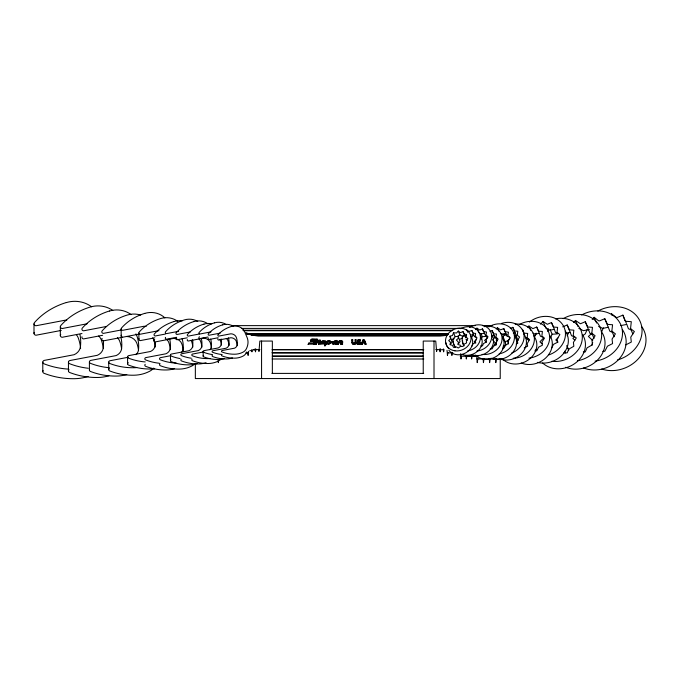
<?xml version="1.0" encoding="UTF-8"?>
<svg xmlns="http://www.w3.org/2000/svg" width="680" height="680" viewBox="0 0 680 680"><rect width="100%" height="100%" fill="white"/><g stroke="black" fill="none" stroke-linecap="round" stroke-linejoin="round"><path stroke-width="1.02" d="M356.048 342.278L355.776 343.672A1.564 1.351 0 0 1 355.207 344.173L352.648 344.165L351.815 342.278M355.13 342.21C355.691 344.216 352.172 344.216 352.733 342.21M218.518 360.561L218.348 362.618L218.017 360.561M248.472 351.322L248.132 355.427L247.63 352.35M252.127 349.877L251.965 351.841L251.651 349.877M255.748 348.899L255.51 351.841L255.025 348.899M360.672 342.788L360.638 343.12A1.317 1.139 0 0 1 360.094 343.825L357.085 343.893M359.72 342.822L358.972 343.723L357.085 343.485M436.942 349.367L436.602 351.441L435.752 341.062L423.232 341.062L423.232 373.397M440.563 348.899L440.079 351.841L439.833 348.899M443.938 349.877L443.615 351.841L443.377 348.899M447.958 352.35L447.448 355.427L447.032 350.302M452.379 352.35L451.868 355.427L451.622 352.35M461.508 356.031L461.014 359.023L460.581 353.736M466.812 356.031L466.318 359.023L466.063 355.852M472.124 356.031L471.631 359.023L471.367 355.852M477.904 358.513L477.233 362.618L476.731 356.456M484.1 358.513L483.429 362.618L483.089 358.513M490.297 358.513L489.617 362.618L489.285 358.513M496.485 358.513L495.813 362.618L495.473 358.513M342.567 343.723L341.555 343.723C345.406 341.207 339.592 338.963 338.725 341.878C337.17 342.312 337.722 339.346 335.163 340.858A1.657 1.436 0 0 0 333.803 341.606L332.63 343.519L333.098 344.428M358.046 341.148L358.589 340.332L360.425 340.552M453.492 332.716L452.506 335.503L449.99 336.192L450.517 338.971L448.706 340.57L450.517 342.286L449.99 344.675L452.506 345.338L453.492 347.403L456.518 346.962L458.286 348.032L460.258 346.562L463.071 346.392L464.27 344.089L466.582 342.916L466.352 340.867L467.865 338.538L466.259 337.305L466.582 334.433L464.27 334.245L463.071 331.695L460.258 332.622L458.286 331.067L456.518 333.022L453.492 332.716L455.133 336.575L453.942 338.878L451.631 340.051L451.945 342.354L450.347 344.428M547.748 331.576L548.505 328.78M356.014 342.771L355.776 343.4A1.564 1.351 0 0 1 355.207 343.901L352.911 344.012L351.849 342.771M495.185 337.084L492.447 339.923M503.531 340.263L502.741 336.09L507.008 334.56M516.324 338.844L515.737 335.291M543.575 338.019L539.92 341.819L541.977 343.774M355.096 342.618L353.931 343.476L352.767 342.618M494.267 345.738L495.185 342.899L493.085 340.527M502.741 348.832L503.531 345.236M591.779 345.338L592.705 342.448M363.63 341.028L362.984 342.567L364.293 342.567L363.647 340.756M473.297 334.526L471.912 337.186M471.861 346.281L473.152 343.808L475.635 342.541L475.269 340.765L477.012 337.841L475.286 336.515L475.635 333.421L473.152 333.225L471.861 330.488L468.835 331.483L466.71 329.808L467.772 332.299M481.193 339.133L482.273 336.676L481.049 333.795M492.396 336.838L493.17 335.078M503.778 348.194L504.942 345.55L508.47 343.545L508.011 341.334L510.187 337.697L507.883 335.537L508.47 332.205L504.942 331.627L503.778 328.559L500.616 329.876L497.377 327.717L496.196 329.018M509.821 338.147L508.674 340.119L505.206 341.887L505.869 344.717L504.483 346.894M550.468 337.986L552.117 334.237L550.171 329.664M551.463 348.347L553.562 344.301L557.617 342.244L557.013 339.337L559.869 334.56L557.048 332.401L557.617 327.361L553.562 327.046L551.463 322.567L547.307 324.292L543.057 321.47L540.575 324.207M567.196 335.801L568.625 332.554M601.74 331.594L603.406 327.794M362.194 344.344L362.686 342.958L364.591 342.958C366.503 346.919 365.916 341.164 364.055 339.702L363.214 339.702L361.207 344.344L362.194 344.344L362.686 342.958M362.984 342.567L363.63 340.756L364.293 342.567M361.207 344.344L363.214 339.702M308.899 343.06L308.21 344.428L308.899 343.06L313.574 343.06L314.56 341.488L310.641 341.42L311.091 339.83A1.309 1.131 0 0 1 312.179 339.32L317.126 339.32L312.179 339.048A1.309 1.131 0 0 0 311.091 339.558L310.335 340.825L310.641 341.692M313.497 344.411A1.028 0.892 0 0 0 314.211 343.961C320.05 339.048 308.933 342.941 312.077 339.83L316.642 339.83L317.126 339.048M308.899 343.332L313.574 343.332L314.56 341.488M312.077 339.83L316.642 340.102L317.126 339.32M316.14 341.606C317.611 341.861 315.095 342.065 316.608 340.858C325.286 337.646 316.472 344.394 320.697 343.587L321.912 341.649A1.156 1.003 0 0 1 322.923 341.13L325.609 341.25L324.436 343.587L325.788 343.587C325.457 339.864 334.152 340.178 329.23 343.978A0.994 0.858 0 0 1 328.534 344.411M316.14 341.878L316.608 340.858M316.685 341.878L315.087 344.428L316.685 341.606M317.551 341.606L315.945 344.428L317.551 341.606C322.575 340.587 316.923 343.383 318.733 344.411M319.6 341.606C314.007 347.106 328.457 341.394 324.436 345.746L325.252 345.746L326.077 344.156L328.355 344.156A0.994 0.858 0 0 0 329.23 343.706C334.237 339.779 325.048 339.643 325.788 343.587M319.345 343.587L320.28 341.207L316.608 341.13M320.697 343.587L321.912 341.377A1.156 1.003 0 0 1 322.923 340.858L325.677 341.079L324.436 343.587M321.563 343.315L322.635 341.606L324.657 341.606L323.587 343.587L321.563 343.315L323.587 343.315L324.657 341.606M321.563 343.587L322.635 341.606M324.436 345.746L325.261 344.156M325.252 345.746L326.077 344.156M326.613 343.315L327.683 341.606L329.8 341.606L328.729 343.587L326.613 343.315L328.729 343.315L329.8 341.606M326.613 343.587L327.683 341.606M330.752 342.635L331.271 341.81L332.902 341.81L332.384 342.907L330.752 342.635L332.384 342.635L332.902 341.81M330.752 342.907L331.271 341.81M333.54 343.451L334.696 341.606L336.676 341.606L335.521 343.723L333.54 343.451L335.521 343.451L336.676 341.606M333.54 343.723L334.696 341.606M338.402 342.108C334.177 347.565 340.841 341.216 337.365 342.108L336.524 343.451A1.564 1.351 0 0 1 335.223 344.156L332.699 343.885L333.803 341.878A1.657 1.436 0 0 1 335.163 341.13L337.238 341.148L337.679 341.878M337.365 342.108L336.524 343.723A1.564 1.351 0 0 1 335.368 344.42M338.725 341.878L339.192 340.858M339.745 341.606L338.147 344.428L339.745 341.606C344.089 340.484 339.091 343.51 340.875 344.42M341.657 341.606L340.467 343.859L342.567 344.156M341.555 343.723L342.601 341.394L339.192 341.13M458.754 343.434L460.029 341.504L458.142 336.149M495.337 344.658L496.476 343.188M154.691 339.507L154.309 339.949A1.428 1.232 0 0 0 155.252 341.912L173.612 338.411A8.797 7.616 0 0 1 181.764 343.749A32.291 27.965 0 0 1 183.234 351.22M176.528 337.611L176.188 338.002A1.266 1.097 0 0 0 177.03 339.745L187.238 337.807M199.427 336.719L199.138 337.059A1.097 0.952 0 0 0 199.869 338.572L207.944 337.034M475.575 329.664L476.935 328.168L479.731 330.029L482.477 328.89L485.52 335.741M527.79 327.284L528.938 326.017L532.856 328.635L536.707 327.037L540.438 336.243L543.014 337.195M573.631 322.447L575.442 320.45L580.414 323.756L585.276 321.733L590.002 333.378L592.399 334.356M592.187 319.473L594.15 317.305L598.527 320.756L599.522 320.892L604.784 318.699L609.9 331.296L613.419 332.596M536.01 334.594L533.808 335.988M476.527 339.66L474.274 341.64L475.771 343.069M558.008 337.986L555.781 339.949L558.008 342.057M574.217 337.221L572.883 338.402L574.889 340.306M592.008 333.251L588.387 336.438L592.731 340.561M465.706 337.628L464.712 335.554L462.137 336.056L459.927 334.925L457.954 336.396L455.133 336.575M514.7 336.396L516.179 335.291M459.552 339.464L462.043 338.207L463.327 335.733L465.877 335.707M516.145 344.072L517.777 343.238L517.302 340.892L519.596 337.042L517.327 335.291L517.777 331.219L514.505 330.964L512.813 327.352L510.289 328.398M524.195 347.947L527.663 346.179L527.153 343.689L529.592 339.6L527.178 337.756L527.663 333.438L524.195 333.166L522.393 329.332L523.217 331.271M582.794 335.512L585.233 333.914L587.154 329.528L589.262 329.511M625.762 344.887L631.312 342.065L630.768 337.144L634.389 331.551L630.538 328.593L631.312 321.691L625.762 321.266L624.971 320.646L622.888 315.137L617.202 317.5L616.123 317.356L611.388 313.625L612.178 315.477M489.931 331.534L492.142 330.616L495.006 337.662L496.978 338.394M562.692 326.85L567.188 324.981L571.557 335.75L574.09 336.736M358.589 340.603L358.122 341.42L360.638 342.745M249.671 350.854L250.614 350.514M485.775 336.455L482.273 336.676M505.554 334.007L501.56 334.262M557.464 333.905L552.117 334.237M476.493 337.331L474.342 336.583L473.629 334.637L470.373 335.113M484.373 333.353L480.879 333.863L478.831 332.622L476.935 328.168M491.776 335.877L494.181 335.41M508.98 336.923L506.863 336.141L505.971 333.719L502.529 334.39L500.361 333.353M513.307 333.175L515.134 332.817L516.537 335.75M557.846 333.429L555.5 332.52L554.336 329.341L549.822 330.216L545.938 328.236L543.057 321.47M539.367 333.293L535.185 334.109L533.027 333.149M566.389 333.072L570.299 332.308M588.642 329.655L583.355 330.684L578.816 328.363M608.43 327.267L602.71 328.389L598.578 326.349M620.644 325.609L626.832 324.402L628.422 328.754L631.227 329.902M535.56 349.953L537.361 349.605M87.184 323.765L62.135 328.534A2.108 1.827 0 0 1 60.733 325.635L61.293 324.981A63.359 54.867 0 0 1 90.168 307.062A23.434 20.298 0 0 1 112.786 310.437M61.259 330.421L35.955 335.24A2.278 1.972 0 0 1 34.238 332.392M106.65 326.425L83.564 330.82A1.946 1.692 0 0 1 82.272 328.142L82.79 327.539A58.582 50.728 0 0 1 109.489 310.973M81.966 333.514L62.135 337.288A2.108 1.827 0 0 1 60.733 334.39M121.482 329.927L103.326 333.387A1.802 1.564 0 0 1 102.136 330.905L102.612 330.352A54.162 46.903 0 0 1 127.296 315.027A20.035 17.349 0 0 1 140.692 315.052M102.629 335.291L83.564 338.921A1.946 1.692 0 0 1 81.974 336.762M138.932 334.144L103.326 340.867A1.802 1.564 0 0 1 102.136 338.394M158.976 330.642L140.191 334.22A1.538 1.335 0 0 1 139.17 332.103L139.578 331.627A46.299 40.095 0 0 1 160.684 318.529A17.127 14.832 0 0 1 177.752 321.394M178.679 331.296L166.456 333.625A1.343 1.165 0 0 1 165.563 331.772L165.92 331.355A40.443 35.02 0 0 1 184.348 319.923A14.96 12.954 0 0 1 197.761 321.419M165.452 334.041L155.252 335.988A1.428 1.232 0 0 1 154.309 334.024L154.691 333.582A42.865 37.128 0 0 1 174.225 321.462M154.802 337.841L140.191 340.62A1.538 1.335 0 0 1 139.034 338.7M190.306 331.95L177.03 334.475A1.266 1.097 0 0 1 176.188 332.732L176.528 332.341A38.148 33.039 0 0 1 193.91 321.547M176.638 337.272L166.456 339.218A1.343 1.165 0 0 1 165.563 337.365M199.401 333.999L188.258 336.115A1.181 1.02 0 0 1 187.476 334.492L187.791 334.126A35.479 30.727 0 0 1 203.966 324.096M210.97 331.891L199.869 334.007A1.097 0.952 0 0 1 199.138 332.503L199.427 332.163A32.997 28.577 0 0 1 214.472 322.83M220.158 333.132L209.041 335.249A1.02 0.884 0 0 1 208.361 333.846L208.632 333.523A30.685 26.579 0 0 1 222.615 324.844M218.135 337.756L209.041 339.49A1.02 0.884 0 0 1 208.361 338.087M128.299 357.247L109.727 360.782A1.7 1.47 0 0 0 109.727 363.469A56.142 48.62 0 0 0 134.019 367.727A31.458 27.242 0 0 0 136.706 367.574M170.756 355.683L160.327 357.671A1.343 1.165 0 0 0 160.327 359.796A44.43 38.48 0 0 0 176.256 363.128M203.856 351.9L192.457 354.067A1.113 0.96 0 0 0 192.457 355.827A36.779 31.849 0 0 0 208.369 358.615A20.604 17.85 0 0 0 210.129 358.522M445.757 335.478L440.045 336.065L258.255 336.065L251.115 334.985L245.973 332.622M253.589 349.809L254.6 349.69M480.649 345.89L482.477 345.874L483.48 343.587L486.531 341.853L486.268 339.49L488.01 336.796L486.021 334.925L486.531 332.044L483.48 331.543L482.477 328.89M490.178 348.899L492.142 348.874L493.629 346.018L496.502 344.556L496.077 342.499L498.091 339.116L495.95 337.101L496.502 334.007L493.629 333.786L492.142 330.616M534.786 350.888L536.707 350.872L538.645 347.14L542.394 345.227L542.028 341.912L544.476 338.13L541.875 336.132L542.394 331.466L538.645 331.177L536.707 327.037M602.684 351.339L604.784 351.322L607.444 346.205L612.569 343.596L612.068 339.056L615.417 333.88L611.856 331.143L612.569 324.768L607.444 324.368L604.784 318.699M583.329 351.909L585.276 351.892L587.061 347.837L592.476 344.751L592.008 340.552L595.111 335.767L591.812 333.234L592.476 327.344L587.733 326.969L585.276 321.733M563.592 352.894L567.188 352.861L568.837 349.112L573.843 346.264L573.41 342.38L576.274 337.96L573.231 335.614L573.843 330.166L569.457 329.825L567.188 324.981M231.982 325.626L475.201 325.626M482.63 325.626L492.192 325.626M241.417 328.406L462.323 328.406M242.964 330.233L452.778 330.233M243.321 330.701L452.149 330.701M246.968 333.54L448.383 333.54M246.729 333.94L448.426 333.94M246.882 334.126L448.435 334.126M251.634 335.18L447.108 335.18M351.815 339.975L352.733 339.975M355.13 339.975L356.048 339.975M363.214 339.975L364.055 339.975L366.061 344.344M311.431 340.858L315.452 341.028L314.211 343.689A1.028 0.892 0 0 1 313.31 344.156L308.21 344.156M337.679 341.606L338.725 341.606M339.745 341.878L341.657 341.878M331.271 342.082L332.902 342.082M362.984 342.295L364.293 342.295M337.365 342.38L338.402 342.38M319.345 343.315L320.697 343.315M324.436 343.315L325.788 343.315M341.555 343.451L342.567 343.451L342.567 344.428M315.087 344.156L315.945 344.156M337.118 344.156L338.147 344.156M361.207 344.072L362.194 344.072M365.083 344.072L366.061 344.072M324.436 345.474L325.252 345.474M255.629 349.613L259.87 349.613M272.332 349.605L423.087 349.613M435.812 349.613L440.045 349.613M253.045 349.75L256.224 349.75M272.136 349.75L423.776 349.75M439.679 349.75L443.921 349.75M271.975 352.741L422.815 352.741M245.913 352.894L248.038 352.894M272.45 352.894L423.181 352.894M447.593 352.894L452.897 352.894M272.323 356.107L422.969 356.107M465.4 356.107L478.133 356.107M272.357 356.252L423.07 356.252M460.215 356.252L477.198 356.252M272.136 358.989L423.801 358.989M476.825 358.989L502.282 358.989M271.923 373.397L423.666 373.397M358.581 342.465L359.618 343.137L357.085 343.213L357.085 344.165L360.094 344.097A1.317 1.139 0 0 0 360.638 343.392L360.383 342.023L358.062 341.028M360.425 340.136L357.884 340.085L357.229 341.776M359.669 340.629L360.425 340.825L360.425 339.864C356.184 338.529 357.008 342.524 359.72 343.094M528.241 338.733L525.852 337.858M476.51 355.529L477.419 355.844M358.02 342.337L357.365 341.972M460.853 345.431L457.793 344.437L458.49 342.286L456.408 340.025L458.354 338.308L458.022 336.166M526.244 338.138L528.785 340.544M486.387 342.133L484.568 340.416L486.99 338.283L486.719 336.149M465.86 339.15L467.254 340.467M448.537 348.347L447.627 347.344A12.818 11.101 0 0 1 445.893 342.669M567.537 347.378L568.803 349.971M365.083 344.344L364.591 342.958M630.538 328.593L632.842 333.999M622.888 315.137L626.433 323.476M611.856 331.143L614.244 336.762M594.15 317.305L596.581 323.017M591.812 333.234L594.023 338.436M575.442 320.45L578.06 326.604M551.463 322.567L554.336 329.341M528.938 326.017L530.833 330.488M512.813 327.352L515.134 332.817M515.856 335.223L518.135 340.587M503.778 328.559L505.971 333.719M502.741 336.09L505.206 341.887M497.377 327.717L498.839 331.16M495.813 337.365L497.004 340.977M471.861 330.488L473.629 334.637M463.071 331.695L464.712 335.554M458.286 331.067L459.927 334.925M449.99 336.192L451.631 340.051M564.596 351.186L565.275 353.048M258.638 349.367L258.978 351.441L259.837 341.062L272.349 341.062L272.349 373.397M500.233 358.768L500.233 378.556L195.347 378.556L195.347 363.978M434.01 341.062L434.01 378.556M356.048 342.55L356.048 339.702L355.13 339.702L355.13 342.482M352.733 342.482L352.733 339.702L351.815 339.702L351.815 342.55M261.57 341.062L261.57 378.556M203.158 351.517L203.158 356.082M170.484 355.087L170.484 360.672M138.873 332.971L138.873 339.363M127.585 356.906L127.585 363.825M121.168 328.984L121.168 335.903M108.724 362.125L108.724 369.614M89.403 361.904L89.403 370.005M68.451 362.151L68.451 370.914M60.325 326.817L60.325 335.572M42.789 362.134L42.789 371.603M34 323.909L34 333.387M622.353 329.545A28.993 24.556 -23 0 1 617.848 360.332A28.993 24.556 -23 0 1 583.61 367.957M581.604 314.959A28.993 24.556 -23 0 1 621.656 327.114A28.993 24.556 -23 0 1 595.068 361.139M568.599 349.758A28.993 24.556 -23 0 1 566.755 345.55M88.315 368.271A65.671 56.873 0 0 1 69.623 363.724A1.989 1.717 0 0 1 69.623 360.587L97.376 355.3A10.829 9.375 0 0 0 103.258 347.905A47.736 41.336 0 0 0 103.403 340.884M108.876 375.827A36.797 31.867 0 0 1 98.039 377.468A65.671 56.873 0 0 1 69.623 372.478A1.989 1.717 0 0 1 69.003 369.716M103.266 348.245A47.736 41.336 0 0 0 101.32 340.008A13.005 11.262 0 0 0 98.71 335.979M601.519 331.755A26.809 22.704 -23 0 1 597.354 360.221A26.809 22.704 -23 0 1 565.7 367.276M563.185 318.639A26.809 22.704 -23 0 1 600.635 328.754A26.809 22.704 -23 0 1 577.396 360.8M109.514 311.024A21.666 18.768 0 0 1 131.087 314.594M109.268 367.719A60.724 52.589 0 0 1 90.491 363.358A1.836 1.59 0 0 1 90.491 360.459L116.153 355.572A10.013 8.67 0 0 0 121.584 348.729A44.132 38.216 0 0 0 120.921 337.101M126.786 374.552A34.026 29.47 0 0 1 116.764 376.065A60.724 52.589 0 0 1 90.491 371.458A1.836 1.59 0 0 1 89.437 369.699M121.601 349.052A44.132 38.216 0 0 0 119.791 341.428A12.027 10.412 0 0 0 117.385 337.705M582.709 335.01A24.786 20.995 -23 0 1 574.685 363.622A24.786 20.995 -23 0 1 542.64 362.984M555.381 318.852A24.786 20.995 -23 0 1 582.267 338.921A24.786 20.995 -23 0 1 551.82 361.284M534.684 336.821A24.786 20.995 -23 0 1 536.129 333.149M126.522 336.455A11.118 9.63 0 0 1 136.825 343.196A40.8 35.334 0 0 1 138.49 350.234M135.923 354.688A9.257 8.015 0 0 0 138.482 349.945A40.8 35.334 0 0 0 136.825 335.707A11.118 9.63 0 0 0 135.915 333.88M109.2 368.594A1.7 1.47 0 0 0 109.727 370.949A56.142 48.62 0 0 0 134.019 375.216A31.458 27.242 0 0 0 149.405 371.39A15.997 13.846 0 0 0 153.756 368.092M122.595 337.254A1.666 1.445 0 0 1 121.337 335.18M565.343 331.135A22.916 19.405 -23 0 1 562.785 354.416A22.916 19.405 -23 0 1 537.361 362.363M529.414 322.056A22.916 19.405 -23 0 1 563.159 325.44A22.916 19.405 -23 0 1 548.854 354.9M146.141 326.493A10.277 8.899 0 0 0 144.041 326.255L122.595 330.335A1.666 1.445 0 0 1 121.49 328.049L121.932 327.53A50.073 43.367 0 0 1 144.755 313.37M144.772 313.412A18.521 16.04 0 0 1 164.84 317.857M145.206 361.921A51.901 44.948 0 0 1 128.511 358.148A1.573 1.36 0 0 1 128.511 355.666L150.45 351.492A8.559 7.412 0 0 0 155.1 345.644A37.723 32.674 0 0 0 155.295 342.32M128.256 362.721A1.573 1.36 0 0 0 128.511 365.067A51.901 44.948 0 0 0 150.969 369.01A29.087 25.185 0 0 0 154.691 368.73M155.219 347.021A37.723 32.674 0 0 0 153.561 339.405A10.277 8.899 0 0 0 152.728 337.722M550.052 335.741A21.182 17.944 -23 0 1 545.861 357.833A21.182 17.944 -23 0 1 521.237 363.026M519.358 324.53A21.182 17.944 -23 0 1 549.058 333.276A21.182 17.944 -23 0 1 528.938 358.122M508.325 343.885A21.182 17.944 -23 0 1 508.325 340.051M159.324 363.264A47.991 41.556 0 0 1 145.665 359.933A1.454 1.258 0 0 1 145.665 357.637L165.945 353.778A7.913 6.851 0 0 0 170.246 348.373A34.876 30.209 0 0 0 169.719 339.184M174.352 368.781A26.885 23.29 0 0 1 166.43 369.979A47.991 41.556 0 0 1 145.665 366.333A1.454 1.258 0 0 1 145.214 364.319M170.349 349.648A34.876 30.209 0 0 0 168.827 342.601A9.503 8.228 0 0 0 166.923 339.66M492.073 335.24A15.096 12.793 -23 0 1 488.929 350.905A15.096 12.793 -23 0 1 471.452 354.543M469.548 327.428A15.096 12.793 -23 0 1 491.206 333.072A15.096 12.793 -23 0 1 476.935 351.05M464.142 345.865A15.096 12.793 -23 0 1 462.451 336.957M214.481 322.856A12.206 10.566 0 0 1 226.253 324.581M463.726 345.44A14.824 12.835 0 0 1 462.553 340.433M212.245 354.552A34.204 29.622 0 0 1 203.77 352.333A1.037 0.892 0 0 1 203.77 350.701L218.221 347.947A5.635 4.879 0 0 0 221.28 344.097A24.863 21.53 0 0 0 221.196 338.988M224.213 358.64A19.168 16.601 0 0 1 218.569 359.49A34.204 29.622 0 0 1 203.77 356.898A1.037 0.892 0 0 1 203.592 355.351M221.365 345.006A24.863 21.53 0 0 0 220.277 339.983A6.774 5.865 0 0 0 220.031 339.413M187.374 339.55A1.181 1.02 0 0 0 188.258 341.02L203.456 338.13A7.285 6.307 0 0 1 210.205 342.541A26.732 23.145 0 0 1 211.369 347.939M502.469 337.442A16.235 13.753 -23 0 1 496.613 356.226A16.235 13.753 -23 0 1 475.626 355.07M484.109 326.655A16.235 13.753 -23 0 1 502.035 339.618A16.235 13.753 -23 0 1 482.077 354.399M203.975 324.122A13.124 11.364 0 0 1 211.667 323.825M209.95 349.75A6.06 5.253 0 0 0 211.293 346.962A26.732 23.145 0 0 0 210.69 339.15M192.108 359.184A1.113 0.96 0 0 0 192.457 360.731A36.779 31.849 0 0 0 208.369 363.519A20.604 17.85 0 0 0 218.441 361.012A10.48 9.069 0 0 0 221.298 358.853M480.369 335.733A14.042 11.892 -23 0 1 478.193 350.65A14.042 11.892 -23 0 1 461.61 354.339M460.632 328.67A14.042 11.892 -23 0 1 479.978 334.373A14.042 11.892 -23 0 1 467.611 350.974M454.818 346.273A14.042 11.892 -23 0 1 453.245 337.986M222.632 324.87A11.348 9.826 0 0 1 233.572 326.485M455.252 347.31A13.787 11.943 0 0 1 453.331 341.224M221.723 354.493A31.807 27.548 0 0 1 212.661 352.291A0.96 0.833 0 0 1 212.661 350.769L226.108 348.211A5.244 4.539 0 0 0 228.956 344.624A23.12 20.026 0 0 0 228.438 337.875M232.399 357.935A17.824 15.436 0 0 1 226.431 358.947A31.807 27.548 0 0 1 212.661 356.532A0.96 0.833 0 0 1 212.508 355.087M229.024 345.474A23.12 20.026 0 0 0 228.012 340.808A6.298 5.457 0 0 0 226.304 338.445M217.931 338.887A0.952 0.825 0 0 0 218.645 340.068L230.869 337.739A5.856 5.074 0 0 1 236.3 341.292A21.505 18.623 0 0 1 237.235 345.635M470.985 336.583A13.056 11.058 -23 0 1 466.31 352.529A13.056 11.058 -23 0 1 448.86 350.243M246.721 351.985A20.485 17.739 0 0 1 246.338 352.793A8.424 7.301 0 0 1 242.922 356.15A16.575 14.357 0 0 1 234.821 358.164A29.58 25.619 0 0 1 222.02 355.921A0.892 0.773 0 0 1 222.02 354.51M514.361 335.087A17.459 14.79 -23 0 1 511.649 353.625A17.459 14.79 -23 0 1 491.037 358.216M488.844 326.868A17.459 14.79 -23 0 1 513.621 332.656A17.459 14.79 -23 0 1 499.162 353.906M193.928 321.58A14.11 12.223 0 0 1 207.978 323.901M191.344 358.224A39.542 34.246 0 0 1 181.534 355.666A1.198 1.037 0 0 1 181.534 353.778L198.254 350.591A6.519 5.644 0 0 0 201.79 346.137A28.739 24.888 0 0 0 201.356 338.563M206.066 362.678A22.16 19.193 0 0 1 198.645 363.945A39.542 34.246 0 0 1 181.534 360.935A1.198 1.037 0 0 1 181.169 359.278M201.883 347.191A28.739 24.888 0 0 0 200.625 341.385A7.829 6.783 0 0 0 199.053 338.954M534.284 336.668A19.618 16.617 -23 0 1 528.53 359.771A19.618 16.617 -23 0 1 502.758 359.201M515.202 324.148A19.618 16.617 -23 0 1 534.361 339.983A19.618 16.617 -23 0 1 513.196 358.241M496.119 344.93A19.618 16.617 -23 0 1 496.017 343.171M496.247 340.484A19.618 16.617 -23 0 1 496.672 338.708M174.242 321.495A15.852 13.727 0 0 1 182.214 320.892M181.458 352.452A7.327 6.341 0 0 0 183.081 349.087A32.291 27.965 0 0 0 182.078 338.733M160.097 363.707A1.343 1.165 0 0 0 160.327 365.721A44.43 38.48 0 0 0 179.545 369.096A24.896 21.564 0 0 0 191.726 366.061A12.656 10.965 0 0 0 194.302 364.31M195.168 363.451A12.656 10.965 0 0 1 194.744 363.894M524.025 334.271A18.505 15.674 -23 0 1 521.144 353.923A18.505 15.674 -23 0 1 499.298 358.785M501.338 323.501A18.505 15.674 -23 0 1 523.379 332.087A18.505 15.674 -23 0 1 511.615 353.132M180.098 358.555A41.922 36.303 0 0 1 171.232 356.082A1.266 1.097 0 0 1 171.232 354.084L188.946 350.71A6.911 5.984 0 0 0 192.703 345.984A30.464 26.384 0 0 0 192.584 339.728M197.234 363.519A23.485 20.34 0 0 1 189.371 364.863A41.922 36.303 0 0 1 171.232 361.675A1.266 1.097 0 0 1 171.02 359.779M192.797 347.098A30.464 26.384 0 0 0 191.463 340.944A8.304 7.191 0 0 0 191.165 340.255M641.894 326.859A31.357 26.562 -23 0 1 637.712 359.448A31.357 26.562 -23 0 1 601.758 369.053M597.813 311.083A31.357 26.562 -23 0 1 640.433 322.175A31.357 26.562 -23 0 1 617.38 359.992M66.759 320.28A14.068 12.181 0 0 0 65.305 320.178L35.955 325.762A2.278 1.972 0 0 1 34.45 322.635L35.054 321.929A68.527 59.347 0 0 1 66.283 302.541M66.309 302.6A25.347 21.955 0 0 1 91.553 306.774M68.646 369.113A71.034 61.515 0 0 1 44.055 363.825A2.15 1.861 0 0 1 44.055 360.434L74.078 354.722A11.713 10.14 0 0 0 80.435 346.715A51.629 44.71 0 0 0 79.985 334.602M88.12 376.431A39.805 34.467 0 0 1 74.791 378.692A71.034 61.515 0 0 1 44.055 373.303A2.15 1.861 0 0 1 43.137 370.591M80.597 348.602A51.629 44.71 0 0 0 78.344 338.173A14.068 12.181 0 0 0 76.415 334.806M218.272 334.526L218.017 334.824A0.952 0.825 0 0 0 218.645 336.124L230.869 333.795A5.856 5.074 0 0 1 236.3 337.348A21.505 18.623 0 0 1 237.167 344.853A4.879 4.224 0 0 1 234.524 348.185L222.02 350.565A0.892 0.773 0 0 0 222.02 351.976A29.58 25.619 0 0 0 234.821 354.221A16.575 14.357 0 0 0 242.922 352.206A8.424 7.301 0 0 0 246.338 348.849A20.485 17.739 0 0 0 247.902 343.842A16.515 14.305 0 0 0 247.205 337.748L244.562 331.559A10.557 9.137 0 0 0 231.285 326.476A28.543 24.718 0 0 0 218.272 334.526M454.979 350.829A13.056 11.058 -23 0 0 470.619 335.317A13.056 11.058 -23 0 0 449.25 332.512A13.056 11.058 -23 0 0 454.979 350.829"/></g></svg>
